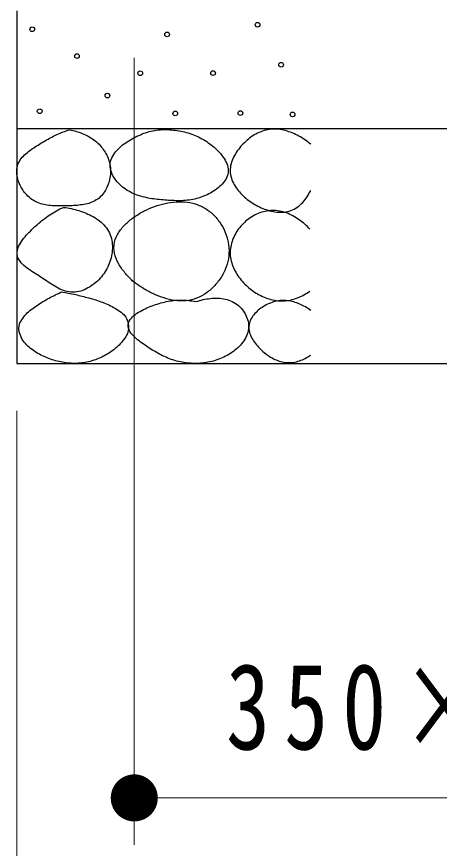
# Model space of a CAD drawing. Units: millimetres on the paper. Extents: x -365 to 0, y -68 to 257.
# Drawn here: x -61.11 to -52.12, y 181.14 to 198.82 of the extents above; entities that cross this region are included whole.
import ezdxf

# ---------------------------------------------------------------- set-up
doc = ezdxf.new("R2010")
doc.units = ezdxf.units.MM
doc.layers.add('LY_1', color=7, linetype='Continuous', lineweight=25)
doc.layers.add('LY_4', color=7, linetype='Continuous', lineweight=13)
doc.styles.add('ＭＳ ゴシック', font='')
doc.styles.get('ＭＳ ゴシック').set_extended_font_data('MS Gothic')

# ---------------------------------------------------------------- blocks, each defined once
blk = doc.blocks.new('filled_dot')
at = {"color": 0, "linetype": 'Continuous', "lineweight": -2, "const_width": 1.25}
blk.add_lwpolyline([(-0.625, 0, 1), (0.625, 0, 1)], format="xyb", close=True, dxfattribs=at)

msp = doc.modelspace()

# ---------------------------------------------------------------- linework, layer by layer
at = {"layer": 'LY_1'}
for centre in [(-60.78, 198.555), (-55.989, 198.651), (-57.912, 198.444), (-59.829, 197.985), (-55.489, 197.8), (-58.483, 197.621), (-56.935, 197.624), (-59.18, 197.145), (-60.621, 196.813), (-57.738, 196.765), (-56.354, 196.772), (-55.246, 196.745)]:
    msp.add_circle(centre, 0.05, dxfattribs=at)
for points, knots in [([(-59.988, 196.417), (-60.033, 196.403), (-60.078, 196.389), (-60.122, 196.372), (-60.166, 196.355), (-60.21, 196.337), (-60.253, 196.317), (-60.296, 196.298), (-60.338, 196.276), (-60.38, 196.254), (-60.422, 196.232), (-60.463, 196.209), (-60.504, 196.185), (-60.545, 196.162), (-60.586, 196.137), (-60.626, 196.113), (-60.666, 196.088), (-60.707, 196.063), (-60.746, 196.037), (-60.785, 196.01), (-60.825, 195.984), (-60.861, 195.954), (-60.898, 195.924), (-60.935, 195.894), (-60.967, 195.859), (-60.999, 195.825), (-61.03, 195.787), (-61.053, 195.747), (-61.075, 195.706), (-61.093, 195.66), (-61.102, 195.614), (-61.111, 195.569), (-61.111, 195.52), (-61.106, 195.473), (-61.102, 195.426), (-61.09, 195.38), (-61.075, 195.335), (-61.061, 195.29), (-61.041, 195.246), (-61.019, 195.205), (-60.996, 195.164), (-60.97, 195.123), (-60.941, 195.086), (-60.912, 195.049), (-60.88, 195.014), (-60.844, 194.983), (-60.809, 194.952), (-60.77, 194.924), (-60.729, 194.901), (-60.688, 194.878), (-60.643, 194.86), (-60.598, 194.845), (-60.554, 194.831), (-60.507, 194.822), (-60.46, 194.815), (-60.414, 194.807), (-60.366, 194.804), (-60.319, 194.801), (-60.272, 194.799), (-60.224, 194.799), (-60.177, 194.799), (-60.13, 194.799), (-60.082, 194.8), (-60.035, 194.801), (-59.988, 194.803), (-59.941, 194.804), (-59.893, 194.806), (-59.846, 194.809), (-59.799, 194.812), (-59.752, 194.819), (-59.705, 194.825), (-59.658, 194.832), (-59.613, 194.844), (-59.567, 194.857), (-59.521, 194.871), (-59.479, 194.892), (-59.437, 194.912), (-59.395, 194.937), (-59.359, 194.967), (-59.324, 194.997), (-59.291, 195.034), (-59.264, 195.072), (-59.236, 195.109), (-59.212, 195.151), (-59.192, 195.194), (-59.172, 195.237), (-59.156, 195.282), (-59.144, 195.327), (-59.132, 195.373), (-59.124, 195.42), (-59.119, 195.467), (-59.115, 195.514), (-59.115, 195.562), (-59.119, 195.609), (-59.124, 195.655), (-59.133, 195.703), (-59.145, 195.748), (-59.158, 195.793), (-59.175, 195.838), (-59.196, 195.88), (-59.216, 195.923), (-59.24, 195.964), (-59.268, 196.002), (-59.295, 196.041), (-59.326, 196.077), (-59.36, 196.11), (-59.393, 196.144), (-59.429, 196.174), (-59.467, 196.203), (-59.505, 196.231), (-59.546, 196.256), (-59.587, 196.279), (-59.628, 196.302), (-59.671, 196.322), (-59.715, 196.34), (-59.759, 196.358), (-59.804, 196.373), (-59.849, 196.386), (-59.895, 196.398), (-59.941, 196.408), (-59.988, 196.417)], [0, 0, 0, 0, 1, 1, 1, 2, 2, 2, 3, 3, 3, 4, 4, 4, 5, 5, 5, 6, 6, 6, 7, 7, 7, 8, 8, 8, 9, 9, 9, 10, 10, 10, 11, 11, 11, 12, 12, 12, 13, 13, 13, 14, 14, 14, 15, 15, 15, 16, 16, 16, 17, 17, 17, 18, 18, 18, 19, 19, 19, 20, 20, 20, 21, 21, 21, 22, 22, 22, 23, 23, 23, 24, 24, 24, 25, 25, 25, 26, 26, 26, 27, 27, 27, 28, 28, 28, 29, 29, 29, 30, 30, 30, 31, 31, 31, 32, 32, 32, 33, 33, 33, 34, 34, 34, 35, 35, 35, 36, 36, 36, 37, 37, 37, 38, 38, 38, 39, 39, 39, 40, 40, 40, 40]), ([(-58.016, 196.421), (-58.069, 196.417), (-58.122, 196.413), (-58.175, 196.404), (-58.227, 196.395), (-58.279, 196.383), (-58.33, 196.368), (-58.381, 196.353), (-58.431, 196.335), (-58.48, 196.314), (-58.529, 196.294), (-58.577, 196.271), (-58.623, 196.246), (-58.67, 196.221), (-58.716, 196.194), (-58.76, 196.165), (-58.804, 196.135), (-58.848, 196.104), (-58.888, 196.069), (-58.928, 196.034), (-58.967, 195.998), (-59, 195.957), (-59.033, 195.916), (-59.066, 195.871), (-59.087, 195.824), (-59.108, 195.776), (-59.123, 195.721), (-59.125, 195.67), (-59.126, 195.618), (-59.113, 195.564), (-59.096, 195.514), (-59.078, 195.465), (-59.05, 195.418), (-59.02, 195.375), (-58.99, 195.331), (-58.955, 195.29), (-58.917, 195.253), (-58.88, 195.216), (-58.838, 195.182), (-58.795, 195.152), (-58.751, 195.122), (-58.704, 195.096), (-58.656, 195.073), (-58.609, 195.05), (-58.559, 195.031), (-58.508, 195.015), (-58.458, 194.999), (-58.406, 194.986), (-58.354, 194.975), (-58.302, 194.963), (-58.25, 194.955), (-58.197, 194.948), (-58.145, 194.94), (-58.092, 194.935), (-58.039, 194.93), (-57.986, 194.925), (-57.933, 194.921), (-57.88, 194.918), (-57.827, 194.915), (-57.774, 194.911), (-57.721, 194.911), (-57.668, 194.91), (-57.615, 194.909), (-57.562, 194.913), (-57.509, 194.916), (-57.456, 194.921), (-57.404, 194.93), (-57.351, 194.938), (-57.299, 194.95), (-57.248, 194.965), (-57.198, 194.981), (-57.148, 194.999), (-57.099, 195.021), (-57.051, 195.042), (-57.003, 195.066), (-56.958, 195.093), (-56.912, 195.121), (-56.868, 195.151), (-56.827, 195.184), (-56.786, 195.218), (-56.746, 195.254), (-56.713, 195.295), (-56.681, 195.337), (-56.649, 195.383), (-56.632, 195.432), (-56.615, 195.48), (-56.608, 195.537), (-56.613, 195.588), (-56.618, 195.639), (-56.639, 195.691), (-56.662, 195.739), (-56.684, 195.786), (-56.716, 195.831), (-56.748, 195.873), (-56.78, 195.915), (-56.817, 195.954), (-56.854, 195.991), (-56.892, 196.028), (-56.932, 196.063), (-56.974, 196.096), (-57.015, 196.129), (-57.059, 196.16), (-57.104, 196.188), (-57.149, 196.216), (-57.195, 196.242), (-57.243, 196.265), (-57.291, 196.288), (-57.34, 196.309), (-57.39, 196.326), (-57.44, 196.344), (-57.491, 196.36), (-57.542, 196.372), (-57.594, 196.385), (-57.646, 196.395), (-57.699, 196.403), (-57.751, 196.411), (-57.804, 196.416), (-57.857, 196.419), (-57.91, 196.422), (-57.963, 196.422), (-58.016, 196.421)], [0, 0, 0, 0, 1, 1, 1, 2, 2, 2, 3, 3, 3, 4, 4, 4, 5, 5, 5, 6, 6, 6, 7, 7, 7, 8, 8, 8, 9, 9, 9, 10, 10, 10, 11, 11, 11, 12, 12, 12, 13, 13, 13, 14, 14, 14, 15, 15, 15, 16, 16, 16, 17, 17, 17, 18, 18, 18, 19, 19, 19, 20, 20, 20, 21, 21, 21, 22, 22, 22, 23, 23, 23, 24, 24, 24, 25, 25, 25, 26, 26, 26, 27, 27, 27, 28, 28, 28, 29, 29, 29, 30, 30, 30, 31, 31, 31, 32, 32, 32, 33, 33, 33, 34, 34, 34, 35, 35, 35, 36, 36, 36, 37, 37, 37, 38, 38, 38, 39, 39, 39, 40, 40, 40, 40]), ([(-54.86, 196.111), (-54.9, 196.144), (-54.939, 196.176), (-54.981, 196.205), (-55.023, 196.234), (-55.067, 196.261), (-55.112, 196.285), (-55.157, 196.31), (-55.203, 196.332), (-55.25, 196.351), (-55.297, 196.37), (-55.346, 196.387), (-55.395, 196.4), (-55.445, 196.413), (-55.495, 196.423), (-55.546, 196.428), (-55.596, 196.433), (-55.648, 196.434), (-55.699, 196.43), (-55.75, 196.425), (-55.8, 196.415), (-55.849, 196.401), (-55.898, 196.387), (-55.946, 196.367), (-55.992, 196.345), (-56.037, 196.322), (-56.081, 196.295), (-56.123, 196.266), (-56.165, 196.237), (-56.205, 196.204), (-56.242, 196.17), (-56.28, 196.136), (-56.316, 196.099), (-56.349, 196.06), (-56.382, 196.021), (-56.414, 195.981), (-56.441, 195.938), (-56.469, 195.895), (-56.494, 195.85), (-56.514, 195.803), (-56.534, 195.756), (-56.551, 195.707), (-56.561, 195.657), (-56.57, 195.608), (-56.573, 195.555), (-56.569, 195.505), (-56.564, 195.454), (-56.552, 195.403), (-56.534, 195.356), (-56.517, 195.308), (-56.493, 195.262), (-56.467, 195.219), (-56.44, 195.175), (-56.408, 195.134), (-56.375, 195.096), (-56.342, 195.057), (-56.305, 195.021), (-56.267, 194.988), (-56.229, 194.954), (-56.188, 194.922), (-56.146, 194.893), (-56.104, 194.864), (-56.06, 194.837), (-56.016, 194.813), (-55.971, 194.788), (-55.924, 194.766), (-55.877, 194.747), (-55.83, 194.728), (-55.781, 194.711), (-55.732, 194.698), (-55.683, 194.685), (-55.632, 194.675), (-55.581, 194.67), (-55.531, 194.665), (-55.479, 194.664), (-55.428, 194.669), (-55.378, 194.674), (-55.326, 194.685), (-55.279, 194.702), (-55.232, 194.719), (-55.185, 194.744), (-55.144, 194.773), (-55.102, 194.802), (-55.064, 194.838), (-55.03, 194.875), (-54.995, 194.912), (-54.964, 194.954), (-54.936, 194.996), (-54.907, 195.038), (-54.884, 195.084), (-54.86, 195.129)], [0, 0, 0, 0, 1, 1, 1, 2, 2, 2, 3, 3, 3, 4, 4, 4, 5, 5, 5, 6, 6, 6, 7, 7, 7, 8, 8, 8, 9, 9, 9, 10, 10, 10, 11, 11, 11, 12, 12, 12, 13, 13, 13, 14, 14, 14, 15, 15, 15, 16, 16, 16, 17, 17, 17, 18, 18, 18, 19, 19, 19, 20, 20, 20, 21, 21, 21, 22, 22, 22, 23, 23, 23, 24, 24, 24, 25, 25, 25, 26, 26, 26, 27, 27, 27, 28, 28, 28, 29, 29, 29, 30, 30, 30, 30]), ([(-58.652, 193.205), (-58.588, 193.158), (-58.524, 193.112), (-58.457, 193.07), (-58.39, 193.029), (-58.322, 192.989), (-58.251, 192.954), (-58.181, 192.919), (-58.108, 192.887), (-58.034, 192.861), (-57.96, 192.835), (-57.884, 192.812), (-57.807, 192.799), (-57.73, 192.785), (-57.65, 192.776), (-57.572, 192.779), (-57.494, 192.782), (-57.413, 192.794), (-57.339, 192.817), (-57.265, 192.84), (-57.192, 192.876), (-57.125, 192.917), (-57.059, 192.958), (-56.997, 193.009), (-56.941, 193.063), (-56.885, 193.118), (-56.833, 193.18), (-56.789, 193.244), (-56.745, 193.309), (-56.706, 193.379), (-56.676, 193.451), (-56.646, 193.524), (-56.622, 193.601), (-56.609, 193.677), (-56.596, 193.754), (-56.592, 193.835), (-56.598, 193.913), (-56.603, 193.991), (-56.62, 194.07), (-56.643, 194.144), (-56.666, 194.219), (-56.698, 194.293), (-56.736, 194.361), (-56.775, 194.429), (-56.821, 194.495), (-56.872, 194.554), (-56.924, 194.612), (-56.984, 194.667), (-57.047, 194.712), (-57.111, 194.756), (-57.183, 194.794), (-57.256, 194.822), (-57.329, 194.85), (-57.407, 194.868), (-57.485, 194.878), (-57.562, 194.889), (-57.642, 194.89), (-57.721, 194.886), (-57.799, 194.882), (-57.878, 194.869), (-57.954, 194.853), (-58.031, 194.836), (-58.107, 194.813), (-58.181, 194.786), (-58.255, 194.759), (-58.327, 194.727), (-58.397, 194.692), (-58.467, 194.656), (-58.536, 194.616), (-58.601, 194.571), (-58.665, 194.526), (-58.728, 194.478), (-58.784, 194.423), (-58.84, 194.368), (-58.895, 194.309), (-58.936, 194.243), (-58.977, 194.177), (-59.015, 194.102), (-59.031, 194.027), (-59.047, 193.952), (-59.045, 193.869), (-59.031, 193.793), (-59.016, 193.718), (-58.98, 193.643), (-58.944, 193.574), (-58.907, 193.505), (-58.859, 193.441), (-58.81, 193.379), (-58.762, 193.318), (-58.707, 193.261), (-58.652, 193.205)], [0, 0, 0, 0, 1, 1, 1, 2, 2, 2, 3, 3, 3, 4, 4, 4, 5, 5, 5, 6, 6, 6, 7, 7, 7, 8, 8, 8, 9, 9, 9, 10, 10, 10, 11, 11, 11, 12, 12, 12, 13, 13, 13, 14, 14, 14, 15, 15, 15, 16, 16, 16, 17, 17, 17, 18, 18, 18, 19, 19, 19, 20, 20, 20, 21, 21, 21, 22, 22, 22, 23, 23, 23, 24, 24, 24, 25, 25, 25, 26, 26, 26, 27, 27, 27, 28, 28, 28, 29, 29, 29, 30, 30, 30, 30]), ([(-60.114, 194.769), (-60.165, 194.746), (-60.215, 194.723), (-60.264, 194.697), (-60.312, 194.67), (-60.36, 194.641), (-60.406, 194.611), (-60.452, 194.58), (-60.497, 194.547), (-60.54, 194.513), (-60.584, 194.479), (-60.626, 194.444), (-60.668, 194.407), (-60.71, 194.371), (-60.751, 194.334), (-60.79, 194.295), (-60.83, 194.256), (-60.869, 194.217), (-60.905, 194.175), (-60.941, 194.133), (-60.977, 194.09), (-61.006, 194.043), (-61.036, 193.997), (-61.067, 193.948), (-61.082, 193.896), (-61.097, 193.844), (-61.106, 193.783), (-61.095, 193.732), (-61.084, 193.681), (-61.048, 193.632), (-61.014, 193.589), (-60.98, 193.547), (-60.934, 193.513), (-60.89, 193.479), (-60.847, 193.445), (-60.8, 193.415), (-60.754, 193.385), (-60.707, 193.354), (-60.66, 193.325), (-60.613, 193.295), (-60.567, 193.265), (-60.521, 193.234), (-60.475, 193.204), (-60.428, 193.174), (-60.383, 193.142), (-60.335, 193.114), (-60.288, 193.085), (-60.24, 193.056), (-60.19, 193.033), (-60.14, 193.01), (-60.088, 192.988), (-60.034, 192.977), (-59.981, 192.965), (-59.924, 192.961), (-59.869, 192.965), (-59.815, 192.969), (-59.759, 192.984), (-59.708, 193.002), (-59.656, 193.021), (-59.606, 193.047), (-59.559, 193.075), (-59.512, 193.104), (-59.467, 193.138), (-59.426, 193.174), (-59.384, 193.21), (-59.345, 193.25), (-59.31, 193.293), (-59.274, 193.335), (-59.242, 193.381), (-59.214, 193.428), (-59.186, 193.476), (-59.161, 193.526), (-59.141, 193.577), (-59.121, 193.629), (-59.105, 193.683), (-59.094, 193.736), (-59.083, 193.79), (-59.076, 193.846), (-59.075, 193.901), (-59.074, 193.956), (-59.077, 194.013), (-59.087, 194.067), (-59.098, 194.12), (-59.114, 194.175), (-59.137, 194.225), (-59.161, 194.274), (-59.192, 194.322), (-59.227, 194.364), (-59.261, 194.406), (-59.303, 194.445), (-59.346, 194.479), (-59.389, 194.514), (-59.436, 194.544), (-59.484, 194.571), (-59.532, 194.599), (-59.583, 194.622), (-59.633, 194.644), (-59.684, 194.665), (-59.737, 194.683), (-59.79, 194.7), (-59.843, 194.716), (-59.897, 194.73), (-59.951, 194.741), (-60.005, 194.753), (-60.059, 194.761), (-60.114, 194.769)], [0, 0, 0, 0, 1, 1, 1, 2, 2, 2, 3, 3, 3, 4, 4, 4, 5, 5, 5, 6, 6, 6, 7, 7, 7, 8, 8, 8, 9, 9, 9, 10, 10, 10, 11, 11, 11, 12, 12, 12, 13, 13, 13, 14, 14, 14, 15, 15, 15, 16, 16, 16, 17, 17, 17, 18, 18, 18, 19, 19, 19, 20, 20, 20, 21, 21, 21, 22, 22, 22, 23, 23, 23, 24, 24, 24, 25, 25, 25, 26, 26, 26, 27, 27, 27, 28, 28, 28, 29, 29, 29, 30, 30, 30, 31, 31, 31, 32, 32, 32, 33, 33, 33, 34, 34, 34, 35, 35, 35, 35]), ([(-54.876, 194.305), (-54.912, 194.342), (-54.947, 194.378), (-54.986, 194.412), (-55.024, 194.445), (-55.065, 194.477), (-55.106, 194.506), (-55.148, 194.535), (-55.192, 194.562), (-55.237, 194.586), (-55.282, 194.61), (-55.329, 194.632), (-55.376, 194.649), (-55.424, 194.666), (-55.474, 194.68), (-55.524, 194.689), (-55.574, 194.698), (-55.626, 194.703), (-55.676, 194.702), (-55.727, 194.701), (-55.779, 194.694), (-55.828, 194.684), (-55.878, 194.673), (-55.927, 194.657), (-55.974, 194.638), (-56.021, 194.619), (-56.067, 194.596), (-56.111, 194.569), (-56.154, 194.543), (-56.196, 194.512), (-56.235, 194.479), (-56.273, 194.447), (-56.31, 194.41), (-56.343, 194.372), (-56.377, 194.333), (-56.407, 194.292), (-56.434, 194.249), (-56.461, 194.206), (-56.485, 194.16), (-56.505, 194.113), (-56.525, 194.066), (-56.541, 194.017), (-56.552, 193.968), (-56.563, 193.918), (-56.57, 193.867), (-56.571, 193.816), (-56.572, 193.765), (-56.567, 193.714), (-56.557, 193.664), (-56.548, 193.614), (-56.533, 193.564), (-56.514, 193.517), (-56.496, 193.47), (-56.473, 193.423), (-56.447, 193.379), (-56.422, 193.335), (-56.392, 193.293), (-56.361, 193.253), (-56.33, 193.213), (-56.296, 193.174), (-56.26, 193.138), (-56.224, 193.102), (-56.185, 193.068), (-56.146, 193.036), (-56.106, 193.005), (-56.064, 192.975), (-56.021, 192.948), (-55.977, 192.921), (-55.932, 192.897), (-55.886, 192.875), (-55.84, 192.854), (-55.792, 192.835), (-55.743, 192.821), (-55.694, 192.806), (-55.644, 192.794), (-55.594, 192.787), (-55.543, 192.78), (-55.492, 192.777), (-55.441, 192.779), (-55.39, 192.781), (-55.339, 192.787), (-55.289, 192.798), (-55.24, 192.808), (-55.191, 192.824), (-55.143, 192.843), (-55.096, 192.861), (-55.049, 192.883), (-55.005, 192.908), (-54.96, 192.933), (-54.918, 192.962), (-54.876, 192.99)], [0, 0, 0, 0, 1, 1, 1, 2, 2, 2, 3, 3, 3, 4, 4, 4, 5, 5, 5, 6, 6, 6, 7, 7, 7, 8, 8, 8, 9, 9, 9, 10, 10, 10, 11, 11, 11, 12, 12, 12, 13, 13, 13, 14, 14, 14, 15, 15, 15, 16, 16, 16, 17, 17, 17, 18, 18, 18, 19, 19, 19, 20, 20, 20, 21, 21, 21, 22, 22, 22, 23, 23, 23, 24, 24, 24, 25, 25, 25, 26, 26, 26, 27, 27, 27, 28, 28, 28, 29, 29, 29, 30, 30, 30, 30]), ([(-60.155, 192.972), (-60.245, 192.929), (-60.335, 192.887), (-60.422, 192.839), (-60.509, 192.791), (-60.597, 192.742), (-60.678, 192.685), (-60.759, 192.628), (-60.845, 192.57), (-60.909, 192.497), (-60.973, 192.423), (-61.046, 192.333), (-61.06, 192.244), (-61.073, 192.154), (-61.037, 192.043), (-60.991, 191.961), (-60.945, 191.878), (-60.862, 191.808), (-60.784, 191.748), (-60.707, 191.687), (-60.617, 191.638), (-60.527, 191.597), (-60.438, 191.555), (-60.342, 191.522), (-60.246, 191.498), (-60.15, 191.474), (-60.05, 191.458), (-59.951, 191.453), (-59.853, 191.449), (-59.751, 191.454), (-59.654, 191.471), (-59.557, 191.488), (-59.46, 191.518), (-59.368, 191.556), (-59.277, 191.593), (-59.188, 191.642), (-59.107, 191.698), (-59.026, 191.755), (-58.945, 191.82), (-58.884, 191.895), (-58.822, 191.971), (-58.752, 192.063), (-58.737, 192.152), (-58.721, 192.242), (-58.743, 192.356), (-58.79, 192.435), (-58.837, 192.514), (-58.935, 192.572), (-59.018, 192.624), (-59.102, 192.677), (-59.197, 192.714), (-59.289, 192.75), (-59.381, 192.786), (-59.477, 192.815), (-59.573, 192.842), (-59.668, 192.87), (-59.765, 192.893), (-59.862, 192.915), (-59.959, 192.936), (-60.057, 192.954), (-60.155, 192.972)], [0, 0, 0, 0, 1, 1, 1, 2, 2, 2, 3, 3, 3, 4, 4, 4, 5, 5, 5, 6, 6, 6, 7, 7, 7, 8, 8, 8, 9, 9, 9, 10, 10, 10, 11, 11, 11, 12, 12, 12, 13, 13, 13, 14, 14, 14, 15, 15, 15, 16, 16, 16, 17, 17, 17, 18, 18, 18, 19, 19, 19, 20, 20, 20, 20]), ([(-57.3, 192.765), (-57.352, 192.774), (-57.404, 192.783), (-57.457, 192.789), (-57.509, 192.794), (-57.562, 192.797), (-57.615, 192.797), (-57.668, 192.797), (-57.721, 192.794), (-57.773, 192.789), (-57.825, 192.783), (-57.878, 192.775), (-57.929, 192.764), (-57.981, 192.753), (-58.032, 192.74), (-58.083, 192.725), (-58.134, 192.71), (-58.184, 192.693), (-58.233, 192.674), (-58.282, 192.656), (-58.332, 192.636), (-58.379, 192.613), (-58.427, 192.59), (-58.474, 192.566), (-58.519, 192.538), (-58.563, 192.509), (-58.609, 192.48), (-58.645, 192.443), (-58.681, 192.406), (-58.723, 192.362), (-58.736, 192.315), (-58.749, 192.268), (-58.74, 192.208), (-58.722, 192.162), (-58.704, 192.115), (-58.663, 192.074), (-58.627, 192.035), (-58.592, 191.997), (-58.55, 191.963), (-58.509, 191.93), (-58.468, 191.897), (-58.424, 191.867), (-58.381, 191.837), (-58.337, 191.807), (-58.293, 191.778), (-58.248, 191.75), (-58.203, 191.722), (-58.158, 191.695), (-58.112, 191.669), (-58.066, 191.644), (-58.019, 191.619), (-57.971, 191.597), (-57.923, 191.575), (-57.874, 191.554), (-57.824, 191.537), (-57.775, 191.519), (-57.724, 191.504), (-57.673, 191.492), (-57.621, 191.48), (-57.569, 191.47), (-57.517, 191.463), (-57.465, 191.457), (-57.412, 191.453), (-57.359, 191.451), (-57.306, 191.45), (-57.253, 191.451), (-57.201, 191.455), (-57.148, 191.459), (-57.095, 191.466), (-57.044, 191.476), (-56.992, 191.486), (-56.94, 191.498), (-56.89, 191.513), (-56.839, 191.529), (-56.789, 191.547), (-56.741, 191.568), (-56.693, 191.59), (-56.646, 191.614), (-56.601, 191.641), (-56.556, 191.669), (-56.512, 191.699), (-56.471, 191.732), (-56.43, 191.765), (-56.39, 191.801), (-56.355, 191.84), (-56.32, 191.879), (-56.286, 191.921), (-56.26, 191.966), (-56.233, 192.011), (-56.209, 192.061), (-56.196, 192.111), (-56.182, 192.161), (-56.176, 192.216), (-56.179, 192.268), (-56.183, 192.319), (-56.196, 192.373), (-56.215, 192.422), (-56.233, 192.47), (-56.259, 192.518), (-56.289, 192.561), (-56.319, 192.604), (-56.355, 192.645), (-56.395, 192.679), (-56.434, 192.713), (-56.48, 192.743), (-56.526, 192.766), (-56.573, 192.789), (-56.625, 192.805), (-56.676, 192.817), (-56.727, 192.829), (-56.78, 192.835), (-56.833, 192.837), (-56.885, 192.84), (-56.939, 192.837), (-56.991, 192.832), (-57.043, 192.827), (-57.096, 192.818), (-57.147, 192.807), (-57.199, 192.796), (-57.249, 192.781), (-57.3, 192.765)], [0, 0, 0, 0, 1, 1, 1, 2, 2, 2, 3, 3, 3, 4, 4, 4, 5, 5, 5, 6, 6, 6, 7, 7, 7, 8, 8, 8, 9, 9, 9, 10, 10, 10, 11, 11, 11, 12, 12, 12, 13, 13, 13, 14, 14, 14, 15, 15, 15, 16, 16, 16, 17, 17, 17, 18, 18, 18, 19, 19, 19, 20, 20, 20, 21, 21, 21, 22, 22, 22, 23, 23, 23, 24, 24, 24, 25, 25, 25, 26, 26, 26, 27, 27, 27, 28, 28, 28, 29, 29, 29, 30, 30, 30, 31, 31, 31, 32, 32, 32, 33, 33, 33, 34, 34, 34, 35, 35, 35, 36, 36, 36, 37, 37, 37, 38, 38, 38, 39, 39, 39, 40, 40, 40, 40]), ([(-54.86, 192.579), (-54.897, 192.603), (-54.935, 192.628), (-54.973, 192.651), (-55.012, 192.673), (-55.052, 192.694), (-55.093, 192.712), (-55.134, 192.73), (-55.176, 192.746), (-55.219, 192.758), (-55.262, 192.771), (-55.306, 192.78), (-55.351, 192.785), (-55.395, 192.79), (-55.441, 192.792), (-55.485, 192.789), (-55.529, 192.785), (-55.574, 192.777), (-55.617, 192.766), (-55.661, 192.755), (-55.703, 192.74), (-55.744, 192.723), (-55.785, 192.705), (-55.826, 192.684), (-55.864, 192.661), (-55.902, 192.637), (-55.939, 192.611), (-55.973, 192.582), (-56.007, 192.553), (-56.039, 192.521), (-56.067, 192.487), (-56.095, 192.452), (-56.121, 192.414), (-56.139, 192.373), (-56.157, 192.333), (-56.171, 192.288), (-56.174, 192.244), (-56.178, 192.201), (-56.171, 192.154), (-56.16, 192.111), (-56.149, 192.069), (-56.129, 192.027), (-56.108, 191.988), (-56.087, 191.948), (-56.061, 191.911), (-56.034, 191.875), (-56.007, 191.84), (-55.977, 191.806), (-55.946, 191.773), (-55.916, 191.741), (-55.883, 191.71), (-55.848, 191.681), (-55.814, 191.653), (-55.778, 191.626), (-55.74, 191.602), (-55.702, 191.578), (-55.663, 191.556), (-55.622, 191.537), (-55.582, 191.519), (-55.539, 191.503), (-55.496, 191.492), (-55.453, 191.48), (-55.408, 191.472), (-55.364, 191.469), (-55.319, 191.466), (-55.274, 191.468), (-55.229, 191.474), (-55.185, 191.481), (-55.141, 191.492), (-55.099, 191.507), (-55.057, 191.521), (-55.015, 191.539), (-54.976, 191.559), (-54.936, 191.58), (-54.898, 191.604), (-54.86, 191.628)], [0, 0, 0, 0, 1, 1, 1, 2, 2, 2, 3, 3, 3, 4, 4, 4, 5, 5, 5, 6, 6, 6, 7, 7, 7, 8, 8, 8, 9, 9, 9, 10, 10, 10, 11, 11, 11, 12, 12, 12, 13, 13, 13, 14, 14, 14, 15, 15, 15, 16, 16, 16, 17, 17, 17, 18, 18, 18, 19, 19, 19, 20, 20, 20, 21, 21, 21, 22, 22, 22, 23, 23, 23, 24, 24, 24, 25, 25, 25, 25])]:
    msp.add_open_spline(points, degree=3, knots=knots, dxfattribs=at)
at = {"layer": 'LY_4', "lineweight": 25}
for p, q in [((-61.11, 198.946), (-61.11, 191.446)), ((-61.11, 196.446), (-38.61, 196.446)), ((-61.11, 191.446), (-38.61, 191.446))]:
    msp.add_line(p, q, dxfattribs=at)
at = {"layer": 'LY_4'}
for p, q in [((-58.61, 197.946), (-58.61, 181.214)), ((-61.11, 190.446), (-61.11, 172.191)), ((-41.11, 182.214), (-58.61, 182.214))]:
    msp.add_line(p, q, dxfattribs=at)

# ---------------------------------------------------------------- block references
at = {"layer": 'LY_4', "xscale": 0.4, "yscale": 0.4}
msp.add_blockref('filled_dot', (-58.61, 182.214), dxfattribs=at)

# ---------------------------------------------------------------- texts
at = {"layer": 'LY_4', "insert": (-49.86, 183.214), "char_height": 1.833, "attachment_point": 8, "style": 'ＭＳ ゴシック'}
msp.add_mtext('\\T1.32;\\W0.75;350×３５０', dxfattribs=at)

doc.saveas('drawing.dxf')
